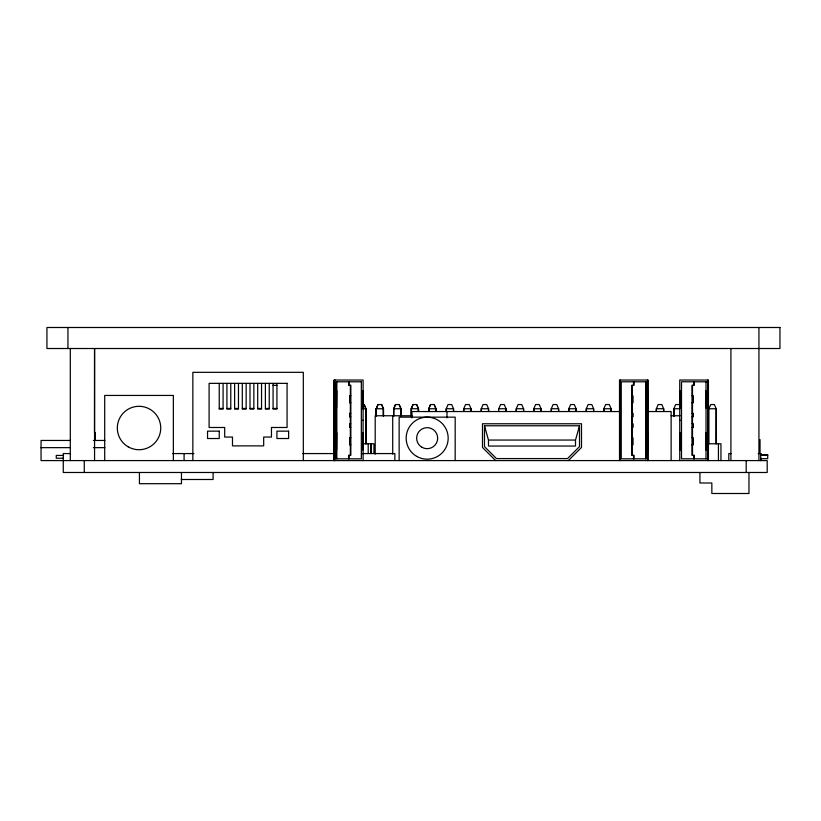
<?xml version="1.0" encoding="UTF-8"?>
<svg xmlns="http://www.w3.org/2000/svg" width="821" height="821" viewBox="0 0 821 821"><rect width="100%" height="100%" fill="white"/><g stroke="black" fill="none" stroke-linecap="round" stroke-linejoin="round"><path stroke-width="1.23" d="M364.155 404.548L365.981 408.745L365.899 443.771L365.899 408.745L364.114 404.548M381.621 404.548L383.407 408.745L383.407 416.257L383.489 408.745L381.662 404.548L378.009 404.548L376.182 408.745L376.182 416.257M416.647 404.548L418.433 408.745L418.433 411.249L418.515 408.745L416.688 404.548L413.035 404.548L411.198 408.745L411.218 416.257L411.29 408.745L413.076 404.548M558.598 411.249L558.598 408.745L556.771 404.548L553.118 404.548L551.291 408.745L551.291 411.249M593.614 411.249L593.624 408.745L591.797 404.548L588.134 404.548L586.307 408.745L586.307 411.249L586.307 408.745L593.624 408.745L593.624 411.249M663.655 411.249L663.666 408.745L661.839 404.548L658.185 404.548L656.348 408.745L656.348 411.249L656.348 408.745L663.666 408.745L663.666 411.249M716.117 443.771L716.199 408.745L714.373 404.548L710.709 404.548L708.882 408.745L708.882 443.771M363.098 460.581L363.098 380.031L334.229 380.031L333.819 460.581M484.482 425.771L488.474 440.056L488.474 446.049L575.511 446.049L575.511 440.056L579.503 425.771L484.482 425.771L484.482 446.603L496.459 458.58L567.527 458.58L579.503 446.603L579.503 425.771M376.182 408.745L376.203 416.257L376.264 408.745L378.05 404.548M399.129 404.548L400.925 408.745L401.007 416.257L401.007 408.745L399.18 404.548L395.517 404.548L393.69 408.745L393.711 416.257L393.772 408.745L395.558 404.548M428.798 411.249L428.798 408.745L430.584 404.548M428.716 408.745L428.716 411.249L428.716 408.745L430.543 404.548L434.196 404.548L436.023 408.745L436.023 411.249L435.941 408.745L434.155 404.548M498.758 408.745L500.584 404.548L504.238 404.548L506.064 408.745L506.064 411.249L506.064 408.745L498.758 408.745L498.758 411.249M568.348 460.581L581.494 447.435L581.494 423.769L482.481 423.769L482.481 447.435L495.638 460.581M706.501 381.786L681.502 381.786L681.502 458.826L706.501 458.826M273.075 385.326L276.923 385.398M334.742 390.539L334.835 408.047M362.851 390.539L362.759 408.047M646.024 390.539L646.117 408.047M350.844 395.794L349.654 395.794L349.654 402.793L350.844 402.793M631.77 395.794L632.96 395.794L632.96 402.793L631.77 402.793M692.011 395.794L693.201 395.794L693.201 402.793L692.011 402.793M219.238 408.468L223.086 408.468M226.924 408.468L230.773 408.468M234.621 408.468L238.47 408.468M242.308 408.468L246.156 408.468M250.005 408.468L253.853 408.468M257.691 408.468L261.54 408.468M265.388 408.468L269.237 408.468M273.075 408.468L276.923 408.468M362.328 408.745L365.899 408.745M376.264 408.745L383.407 408.745L383.489 416.257M393.772 408.745L400.925 408.745M411.29 408.745L418.433 408.745L418.515 411.249M428.798 408.745L435.941 408.745M679.962 408.745L673.867 408.745L673.867 416.257L673.867 408.745L675.693 404.548L679.347 404.548L680.26 406.652M708.882 408.745L716.199 408.745L716.199 443.771M620.071 411.547L411.968 411.547L411.968 417.838M648.077 411.547L671.126 411.547L671.126 460.581M350.762 413.302L349.654 413.302L349.654 416.801L350.762 416.801M631.842 413.302L632.96 413.302L632.96 416.801L631.842 416.801M692.082 413.302L693.201 413.302L693.201 416.801L692.082 416.801M411.968 415.754L375.197 415.754L375.197 454.177M671.126 415.754L680.075 415.754M362.441 420.311L363.098 420.311M619.516 420.311L620.173 420.311M679.747 420.311L680.414 420.311M350.762 423.81L349.654 423.81L349.654 427.31L350.762 427.31M631.842 423.81L632.96 423.81L632.96 427.31L631.842 427.31M692.082 423.81L693.201 423.81L693.201 427.31L692.082 427.31M334.742 432.564L334.835 450.072M362.851 432.564L362.759 450.072M646.117 432.564L646.024 450.072M350.844 437.819L349.654 437.819L349.654 444.818L350.844 444.818M631.77 437.819L632.96 437.819L632.96 444.818L631.77 444.818M692.011 437.819L693.201 437.819L693.201 444.818L692.011 444.818M488.474 440.056L575.511 440.056M70.401 440.456L41.05 440.456L41.05 460.581L767.194 460.581L767.194 472.486L63.268 472.486L63.268 453.572L70.565 453.572M93.378 440.456L104.862 440.456M362.328 443.771L370.733 443.771L370.733 453.377M707.835 443.771L720.951 443.771L720.951 460.581M41.05 447.65L70.401 447.65M93.378 447.65L104.862 447.65M172.636 453.572L193.951 453.572M302.662 453.572L334.486 453.572M361.866 453.572L394.85 453.572L394.85 460.581M731.244 453.572L728.812 453.572L728.812 460.581M758.163 453.572L761.098 453.572M761.098 454.66L767.717 454.66L767.717 458.703L760.708 458.703M760.708 455.203L767.717 455.203M63.268 455.429L56.259 455.429L56.259 458.231L63.268 458.231M181.308 479.495L213.091 479.495L213.091 472.486M551.291 411.249L551.291 408.745L558.598 408.745L558.598 411.249M516.276 411.249L516.265 408.745L518.092 404.548L521.756 404.548L523.582 408.745L523.582 411.249L523.582 408.745L516.265 408.745L516.265 411.249M481.25 411.249L481.25 408.745L483.076 404.548L486.73 404.548L488.557 408.745L488.557 411.249L488.557 408.745L481.25 408.745L481.25 411.249M446.234 411.249L446.224 408.745L448.05 404.548L451.704 404.548L453.541 408.745L453.541 411.249L453.541 408.745L446.224 408.745L446.224 411.249M761.098 458.241L761.098 460.581M760.708 453.572L760.708 460.581M760.041 439.563L760.041 453.161M758.932 327.497L758.932 460.581M748.968 472.486L748.968 493.503L711.848 493.503L711.848 482.994L699.933 482.994L699.933 472.486M746.186 460.581L746.186 472.486M730.916 348.515L730.916 460.581M718.426 443.771L718.426 460.581M708.431 460.581L708.431 380.031L679.747 380.031L679.747 460.581M707.764 380.031L707.764 460.581M706.019 381.786L706.019 458.826M694.248 381.786L694.248 385.285L692.011 385.285L692.011 455.327L694.248 455.327L694.248 458.826M693.755 381.786L693.755 385.285M693.755 455.327L693.755 458.826M692.708 395.794L692.708 402.793M692.78 413.302L692.78 416.801M692.78 423.81L692.78 427.31M692.708 437.819L692.708 444.818M692.493 385.285L692.493 395.794M692.493 402.793L692.493 413.302M692.493 416.801L692.493 423.81M692.493 427.31L692.493 437.819M692.493 444.818L692.493 455.327M648.19 460.581L648.19 380.031L619.516 380.031L619.516 460.581M647.533 380.031L647.533 460.581M645.778 381.786L645.778 458.826M634.007 381.786L634.007 385.285L631.77 385.285L631.77 455.327L634.007 455.327L634.007 458.826M633.525 381.786L633.525 385.285M633.525 455.327L633.525 458.826M632.468 395.794L632.468 402.793M632.55 413.302L632.55 416.801M632.55 423.81L632.55 427.31M632.468 437.819L632.468 444.818M632.262 385.285L632.262 395.794M632.262 402.793L632.262 413.302M632.262 416.801L632.262 423.81M632.262 427.31L632.262 437.819M632.262 444.818L632.262 455.327M620.173 380.031L620.173 460.581M455.183 460.581L455.183 417.15L399.139 417.15L399.139 460.581M446.993 411.547L446.993 417.838M392.715 415.754L392.715 454.177M373.955 453.377L373.955 443.771L371.431 443.771L371.431 453.377M368.208 443.771L368.208 453.377M365.981 408.745L365.981 443.771M350.351 385.285L350.351 395.794M350.351 402.793L350.351 413.302M350.351 416.801L350.351 423.81M350.351 427.31L350.351 437.819M350.351 444.818L350.351 455.327M350.136 395.794L350.136 402.793M350.064 413.302L350.064 416.801M350.064 423.81L350.064 427.31M350.136 437.819L350.136 444.818M349.089 381.786L349.089 385.285M349.089 455.327L349.089 458.826M348.597 381.786L348.597 385.285L350.844 385.285L350.844 455.327L348.597 455.327L348.597 458.826M336.836 381.786L336.836 458.826M335.081 380.031L335.081 460.581M334.424 380.031L334.424 460.581M334.229 380.031L334.229 460.581M303.318 460.581L303.318 372.324L192.853 372.324L192.853 460.581M276.923 383.356L276.923 409.094L273.075 409.094L273.075 383.356M269.237 383.356L269.237 409.094L265.388 409.094L265.388 383.356M261.54 383.356L261.54 409.094L257.691 409.094L257.691 383.356M253.853 383.356L253.853 409.094L250.005 409.094L250.005 383.356M246.156 383.356L246.156 409.094L242.308 409.094L242.308 383.356M238.47 383.356L238.47 409.094L234.621 409.094L234.621 383.356M230.773 383.356L230.773 409.094L226.924 409.094L226.924 383.356M223.086 383.356L223.086 409.094L219.238 409.094L219.238 383.356M184.089 453.572L184.089 460.581M181.462 472.486L181.462 483.692L139.437 483.692L139.437 472.486M173.354 460.581L173.354 395.445L104.708 395.445L104.708 460.581M95.359 432.564L95.359 440.2M94.559 460.581L94.559 348.515L94.507 432.564M84.276 460.581L84.276 472.486M70.298 348.515L70.298 460.581M67.948 327.497L67.948 348.515M471.049 408.745L471.038 411.249L471.049 408.745L469.222 404.548L465.558 404.548L463.732 408.745L463.732 411.249L463.732 408.745L471.049 408.745M541.09 408.745L541.08 411.249L541.09 408.745L539.264 404.548L535.61 404.548L533.773 408.745L533.773 411.249L533.773 408.745L541.09 408.745M576.116 408.745L576.106 411.249L576.116 408.745L574.279 404.548L570.626 404.548L568.799 408.745L568.799 411.249L568.799 408.745L576.116 408.745M611.132 408.745L611.132 411.249L611.132 408.745L609.305 404.548L605.652 404.548L603.825 408.745L603.825 411.249L603.825 408.745L611.132 408.745M779.95 327.497L46.93 327.497L46.93 348.515L779.95 348.515L779.95 327.497M361.343 381.786L336.343 381.786L336.343 458.826L361.343 458.826L361.343 381.786M646.271 381.786L621.261 381.786L621.261 458.826L646.271 458.826L646.271 381.786M287.063 383.356L209.098 383.356L209.098 427.484L224.697 427.484L224.697 437.049L232.487 437.049L232.487 445.875L263.674 445.875L263.674 437.049L271.464 437.049L271.464 427.484L287.063 427.484L287.063 383.356M336.589 390.539L336.487 408.047L336.589 390.539M619.855 390.539L619.763 408.047L619.855 390.539M647.872 390.539L647.779 408.047L647.872 390.539M680.096 390.539L679.993 408.047L680.096 390.539M706.358 390.539L706.265 408.047L706.358 390.539M708.113 390.539L708.01 408.047L708.113 390.539M219.238 431.158L207.539 431.158L207.539 438.517L219.238 438.517L219.238 431.158M288.623 431.158L276.923 431.158L276.923 438.517L288.623 438.517L288.623 431.158M336.589 432.564L336.487 450.072L336.589 432.564M619.855 432.564L619.763 450.072L619.855 432.564M647.872 432.564L647.779 450.072L647.872 432.564M680.096 432.564L679.993 450.072L680.096 432.564M706.358 432.564L706.265 450.072L706.358 432.564M708.113 432.564L708.01 450.072L708.113 432.564M128.179 446.819A21.715 21.715 0 0 0 160.742 428.008A21.715 21.715 0 0 0 128.179 409.207A21.715 21.715 0 0 0 128.179 446.819M416.658 456.363A21.018 21.018 0 0 0 448.174 438.168A21.018 21.018 0 0 0 416.658 419.972A21.018 21.018 0 0 0 416.658 456.363M421.912 447.271A10.509 10.509 0 0 0 437.665 438.168A10.509 10.509 0 0 0 421.912 429.065A10.509 10.509 0 0 0 421.912 447.271"/></g></svg>
